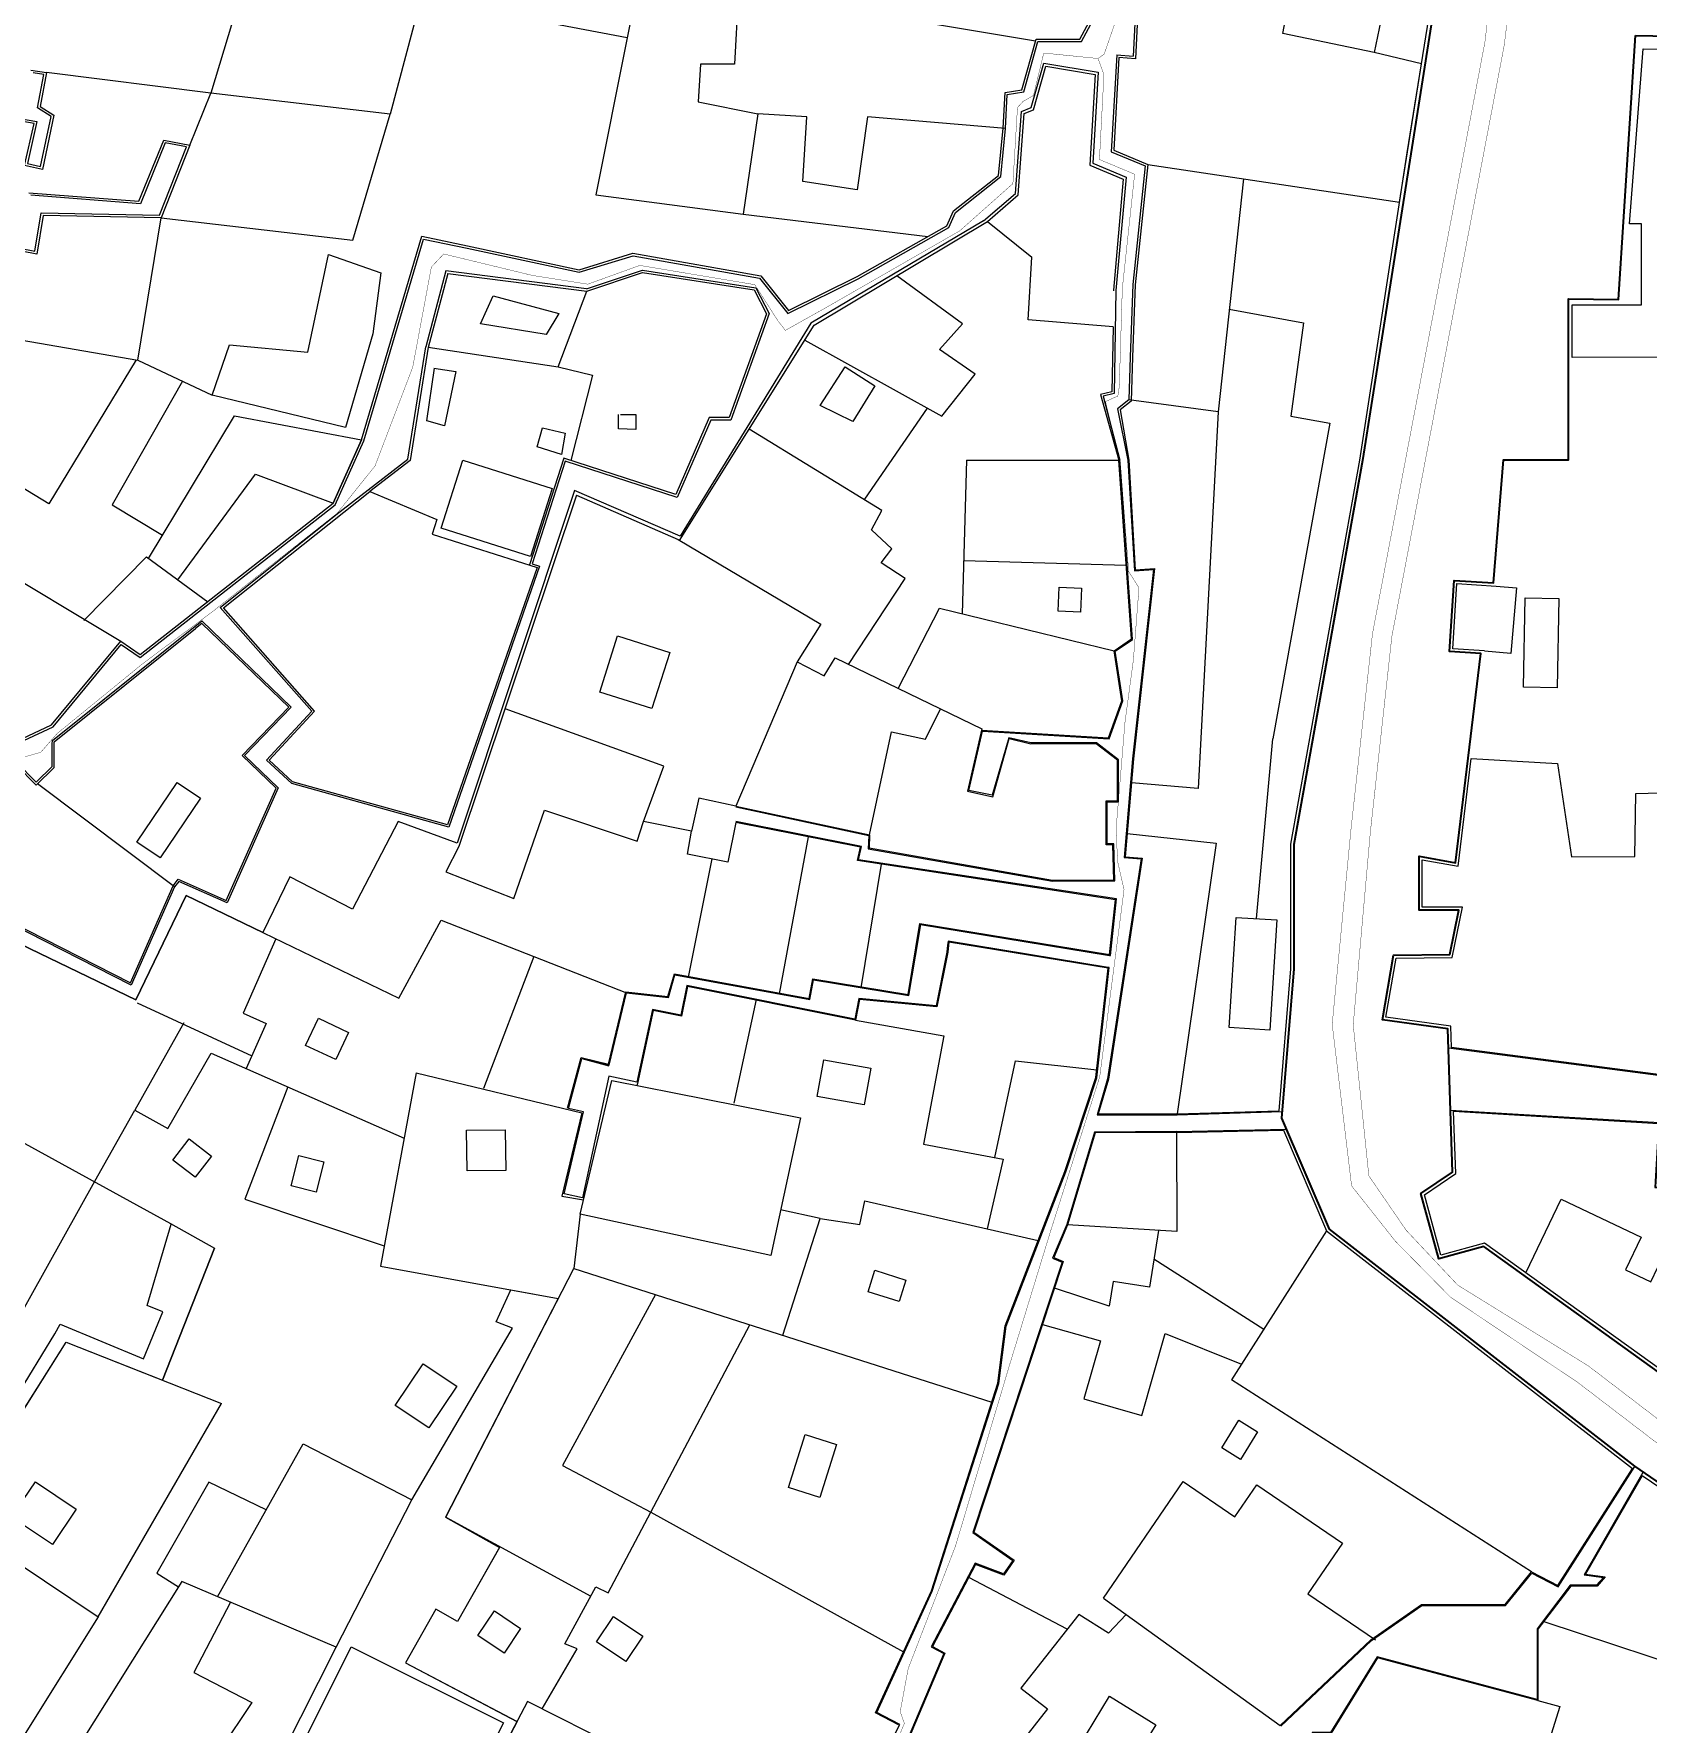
# Model space of a CAD drawing. Header units: millimetres. Extents: x 4203764 to 12476749, y 34048 to 3000914.
# Drawn here: x 11660126 to 11770686, y 1938705 to 2054506 of the extents above; entities that cross this region are included whole.
import ezdxf

# ---------------------------------------------------------------- set-up
doc = ezdxf.new("R2010")
doc.units = ezdxf.units.MM
doc.header["$MEASUREMENT"] = 0
for name, color, linetype, lineweight in [('2', 240, 'Continuous', 25), ('4', 1, 'Continuous', 35), ('building property', 253, 'Continuous', 15), ('open space', 94, 'Continuous', 5), ('road netwrk', 1, 'Continuous', 35), ('streets', 254, 'Continuous', 9)]:
    doc.layers.add(name, color=color, linetype=linetype, lineweight=lineweight)

msp = doc.modelspace()

# ---------------------------------------------------------------- linework, layer by layer
at = {"layer": '2', "const_width": 23.31871}
for points in [[(11776296.39196, 1954132.9894), (11765859.6226, 1962121.32004), (11757153.41896, 1967952.66304), (11753383.3958, 1971777.73236), (11750372.6383, 1975583.83648), (11749044.98362, 1986649.59253), (11750329.85768, 1999988.30061), (11751804.97823, 2013417.57453), (11759500.79602, 2053918.81314), (11763289.41772, 2084725.68496), (11763387.67984, 2098584.05342), (11763557.41308, 2113192.98719), (11764321.79848, 2123730.63717), (11766962.3465, 2136506.22183), (11758157.61859, 2156463.30853), (11747773.80855, 2174432.1927), (11737034.21337, 2185276.41126), (11723461.59172, 2192897.50628), (11706346.0997, 2201786.37653), (11679583.99395, 2209762.15085)], [(11732366.29965, 2109986.97039), (11731841.26284, 2101637.097), (11731188.12345, 2090740.71646), (11733293.55071, 2083785.00125), (11733659.80324, 2079753.06309), (11735453.03337, 2078171.53869), (11735838.79571, 2073908.76338), (11735840.53563, 2069505.82381), (11735729.58927, 2062376.34942), (11735415.30452, 2058847.75855), (11733432.28012, 2053119.46212)], [(11658838.83295, 2004782.56572), (11660603.40681, 2005286.85791), (11661739.20335, 2006584.54625), (11667589.52638, 2011360.76526), (11672324.96163, 2014890.33507), (11680898.91635, 2021661.97245), (11683494.28306, 2024901.56262), (11686077.13113, 2031671.97712), (11687350.86149, 2038524.29839), (11688196.67827, 2039424.70136), (11694252.29387, 2037958.25189), (11698066.5688, 2037355.33932), (11701626.24591, 2038640.52753), (11709501.32426, 2037321.38607), (11711084.55098, 2034848.18514), (11711590.91824, 2034188.87877), (11714285.0585, 2035694.92136), (11723539.33121, 2041009.03317), (11727179.09944, 2044243.77251), (11727491.77793, 2049455.32097), (11727867.64291, 2049867.27779), (11728589.03397, 2050284.15329), (11729291.07529, 2053188.3905), (11733011.68671, 2052814.70474), (11733412.55015, 2051708.3183), (11733106.46841, 2045895.46653), (11735514.5676, 2044886.85851), (11734671.22927, 2037052.90031), (11734463.94576, 2030334.69835), (11734366.12789, 2029693.14254), (11733520.63516, 2029315.59253), (11734539.3529, 2025182.82878), (11735106.04629, 2017670.81541), (11735813.79388, 2016556.59269), (11735427.3078, 2011587.89854), (11734853.40355, 2007330.43486), (11734242.74688, 1999999.49567), (11734351.13747, 1997800.62657), (11734791.59505, 1995880.57435), (11733125.29684, 1983055.58292), (11729754.38461, 1972467.51076), (11726923.18438, 1963228.18465), (11723248.56634, 1950910.35364), (11720005.36122, 1942504.75443), (11719460.5382, 1939563.73479), (11719745.2402, 1938758.98236), (11718505.77125, 1935766.37775)], [(11733432.28012, 2053119.46212), (11733011.68671, 2052814.70474)]]:
    msp.add_lwpolyline(points, dxfattribs=at)
at = {"layer": '4', "const_width": 23.31871}
msp.add_lwpolyline([(11680204.95777, 2212252.24302), (11707311.64806, 2204173.77392), (11724680.32313, 2195153.41395), (11738602.85631, 2187335.84186), (11749828.09481, 2176001.24892), (11760447.01576, 2157625.51209), (11768918.53114, 2138423.69589), (11765716.59504, 2123462.27666), (11764824.75949, 2113134.42634), (11764518.03988, 2098474.35799), (11764591.90501, 2084639.4723), (11760830.58146, 2053742.18512), (11753130.61904, 2013219.13437), (11751654.7804, 1999783.32302), (11750484.99324, 1986615.06742), (11751556.37818, 1976267.58291), (11754121.51929, 1972529.915), (11757640.53429, 1968786.49675), (11766595.92579, 1963244.43812), (11777063.57495, 1955232.47201)], dxfattribs=at)
at = {"layer": 'building property'}
for p, q in [((11688475.28442, 2038081.60423), (11687138.66158, 2033015.33832)), ((11696029.17111, 2031687.29358), (11697998.16632, 2036869.88061)), ((11687141.12822, 2033031.42409), (11685898.76698, 2025273.5786)), ((11687143.1957, 2033032.52421), (11696029.17111, 2031687.29358)), ((11685898.76698, 2025273.5786), (11683146.4103, 2023152.993)), ((11671633.49306, 2014117.62426), (11671189.43231, 2013761.35709)), ((11677581.07809, 2008370.7803), (11671633.49306, 2014117.62426)), ((11674394.17598, 2005072.55758), (11677581.07809, 2008370.7803)), ((11676718.06511, 2002827.10365), (11674394.17598, 2005072.55758)), ((11673298.67237, 1995127.31687), (11676718.06511, 2002827.10365)), ((11669671.77066, 1996132.35696), (11670011.66102, 1996587.04336)), ((11670011.66102, 1996587.04336), (11673298.67237, 1995127.31687)), ((11666741.23049, 1989489.42963), (11669671.77066, 1996132.35696)), ((11658514.08868, 1993686.72459), (11666741.23049, 1989489.42963)), ((11653273.24985, 1981898.35258), (11669484.6791, 1972997.51629)), ((11669484.6791, 1972997.51629), (11672489.13079, 1971313.66871))]:
    msp.add_line(p, q, dxfattribs=at)
for points in [[(11747487.69875, 2104309.70665), (11749066.9241, 2104602.40055), (11749344.87037, 2107970.9496), (11733422.43196, 2108800.42729), (11732333.21444, 2090839.61319), (11732473.47493, 2089311.09891), (11733506.43762, 2089332.93035), (11733404.13967, 2086723.28386), (11734241.64449, 2086630.67783), (11734295.1591, 2083549.0691), (11733790.72879, 2083548.86976), (11734091.5335, 2080215.98108), (11735412.53454, 2080216.5031), (11736360.98836, 2078018.57916), (11736252.47072, 2070525.32022), (11735766.67557, 2056549.42609), (11735578.12961, 2052799.10183), (11734443.52322, 2052882.31333), (11734080.56431, 2046530.13343), (11736415.41858, 2045555.05602), (11735546.54131, 2037307.7624)], [(11753868.29901, 2062566.74952), (11751916.57377, 2053233.87714), (11745664.31865, 2054523.10212), (11747433.49201, 2063794.62629)], [(11702216.57252, 2061527.98495), (11700766.15881, 2054230.09651), (11686620.42894, 2056920.17984), (11687678.58284, 2063256.17328)], [(11675145.89165, 2060050.00169), (11672243.20252, 2050451.44997), (11661001.98225, 2051857.47667)], [(11686620.42894, 2056920.17984), (11684538.16762, 2048990.07154), (11672243.20252, 2050451.44997)], [(11708366.84786, 2057068.00431), (11708122.64785, 2052422.11788), (11705784.84981, 2052421.19405), (11705624.63908, 2049845.01791), (11709704.00651, 2049023.51243)], [(11659358.46368, 2006231.34077), (11661345.58451, 2007159.85097), (11666079.52544, 2012894.478), (11667409.02398, 2011975.04587), (11680633.53122, 2022353.29829), (11682573.72768, 2026689.03597), (11686699.94108, 2040633.40966), (11689833.82025, 2039982.26778), (11697474.56619, 2038339.67585), (11701161.12682, 2039468.26587), (11709917.42875, 2037917.28627), (11711809.29922, 2035548.06523), (11716514.15292, 2037873.11743), (11722654.10538, 2041357.42765), (11723118.85974, 2042370.31425), (11726193.16576, 2044809.922), (11726501.58835, 2048042.12937), (11726637.74493, 2050481.83027), (11727788.66672, 2050673.90067), (11728767.16966, 2054138.23173), (11731768.60736, 2054139.41782), (11732868.64506, 2056165.01291)], [(11715269.63179, 2056253.74737), (11728735.12847, 2054024.79183)], [(11700766.15881, 2054230.09651), (11698609.13069, 2043471.44484), (11708704.60885, 2042160.91186)], [(11736414.61976, 2045547.47363), (11753653.68889, 2042982.16657), (11755150.73135, 2052445.88822), (11751916.57377, 2053233.87714)], [(11770345.29314, 2053478.83568), (11781954.17333, 2053451.48182), (11781094.48164, 2032344.71152), (11765484.77852, 2032338.54298), (11765483.35926, 2035930.01454), (11770223.47357, 2035931.8877), (11770221.28018, 2041482.34127), (11769417.78053, 2041482.02375), (11770345.29314, 2053478.83568), (11770345.29314, 2053478.83568)], [(11659930.03757, 2052021.72962), (11661001.98225, 2051857.47667), (11660555.71613, 2049522.33654), (11661501.63268, 2048928.48336), (11660711.70654, 2045219.79231), (11659497.4314, 2045491.82648), (11660140.55207, 2048362.51526), (11657113.01426, 2048878.11837)], [(11725428.03825, 2041642.66392), (11727536.69293, 2043469.10438), (11727947.56811, 2049050.09495), (11728584.3776, 2049303.50057), (11729436.7337, 2052279.69231), (11732802.72363, 2051708.16516), (11732448.51114, 2045509.05707), (11734732.3934, 2044555.2665), (11734074.96722, 2036946.0711)], [(11670810.15394, 2046879.53283), (11672243.20252, 2050451.44997)], [(11668843.18577, 2041907.50306), (11681972.31588, 2040359.48351), (11684538.16762, 2048990.07154)], [(11726665.54113, 2048029.73688), (11717219.90249, 2048812.03993), (11716506.08899, 2043808.06395), (11712783.74392, 2044378.4436), (11713068.31116, 2048810.39933), (11709704.00651, 2049023.51243), (11708704.60885, 2042160.91186), (11721342.8996, 2040613.34246)], [(11659795.31437, 2043615.07855), (11667326.13291, 2043033.9535), (11669027.17168, 2047226.22466), (11670810.15394, 2046879.53283), (11668843.18577, 2041907.50306), (11660764.84558, 2042067.2858), (11660335.02794, 2039413.73929), (11653432.88483, 2040761.0263)], [(11742964.18084, 2044572.8482), (11741237.18662, 2028601.79631), (11735114.22127, 2029424.97494)], [(11653100.07244, 2034596.62485), (11667242.99731, 2032156.54356), (11668843.18577, 2041907.50306)], [(11704356.52399, 2019795.51542), (11713566.98168, 2034548.13971), (11725428.03825, 2041642.66392), (11728481.6961, 2039203.15761)], [(11680307.83315, 2039379.73983), (11683898.30517, 2038140.17148), (11683347.65345, 2033957.36962), (11683347.65345, 2033957.36962), (11681475.78412, 2027539.62746), (11672349.38784, 2029747.27406), (11673526.05114, 2033203.4729), (11678901.02107, 2032690.91354), (11680307.83315, 2039379.73983)], [(11688475.28442, 2038081.60423), (11697998.16632, 2036869.88061), (11701819.49612, 2038149.36782), (11709457.01361, 2036960.72793), (11710311.37366, 2035329.21145), (11707754.15351, 2028213.14587), (11706373.53561, 2028212.60028), (11704094.36526, 2022940.7788), (11696420.8493, 2025426.15676), (11694062.65312, 2018119.60643)], [(11734034.36187, 2034441.5653), (11728219.83388, 2034911.33242), (11728481.6961, 2039203.15761)], [(11722301.13592, 2028302.57439), (11724591.14763, 2031188.37396), (11722149.90645, 2032878.55596), (11723736.79628, 2034627.31781), (11719224.57206, 2037932.14784)], [(11735547.35098, 2037319.39503), (11735378.61686, 2032360.98054), (11735275.88471, 2029342.09756), (11734517.77275, 2028756.90612), (11735115.11133, 2025294.03374)], [(11691585.68249, 2036561.22114), (11696071.06059, 2035341.51271), (11695205.2246, 2033916.11008), (11690720.04763, 2034626.86696), (11691585.68249, 2036561.22114)], [(11741998.15496, 2035639.14752), (11747076.78314, 2034700.89844), (11746210.95139, 2028315.03475), (11748895.14852, 2027843.0925), (11744987.75911, 2006208.83528)], [(11712918.5899, 2033509.59411), (11722301.13592, 2028302.57439)], [(11734034.36187, 2034441.5653), (11733962.09823, 2029984.4007), (11733169.16909, 2029791.92102), (11734431.97455, 2025301.28655)], [(11667137.21716, 2032174.79383), (11661156.59009, 2022311.85244), (11658235.67476, 2024083.01832), (11655240.86193, 2019413.83253), (11656633.26935, 2018560.09233)], [(11667242.99731, 2032156.54356), (11672349.38784, 2029747.27406)], [(11687523.55066, 2031600.9043), (11689033.58988, 2031375.31786), (11688242.34158, 2027642.98946), (11687034.24688, 2027981.78587), (11687573.78979, 2031593.39902)], [(11696029.17111, 2031687.29358), (11698386.00235, 2031113.92209), (11696901.87543, 2025270.35702)], [(11715698.85079, 2031696.62459), (11717718.00311, 2030389.82532), (11716224.73979, 2027951.99584), (11713982.96015, 2029045.37993), (11715698.85079, 2031696.62459)], [(11670319.5044, 2030705.00266), (11665499.22528, 2022244.73526), (11668945.85748, 2020168.93912)], [(11721297.05777, 2028859.86384), (11717020.27791, 2022621.76911)], [(11667982.59276, 2018569.54352), (11673868.25192, 2028342.0361), (11682573.72768, 2026689.03597)], [(11700312.14357, 2028424.32709), (11701359.69704, 2028424.74105), (11701360.09863, 2027408.51119), (11700162.88231, 2027437.92775), (11700162.49254, 2028424.26795)], [(11741237.18662, 2028601.79631), (11739869.72438, 2002807.29314), (11735300.43516, 2003189.98423)], [(11682573.72768, 2026689.03597), (11680633.53122, 2022353.29829)], [(11715915.57442, 2011306.61966), (11719789.85966, 2017193.52879), (11718149.6176, 2018273.00284), (11718892.81253, 2019214.40575), (11717483.99897, 2020521.93396), (11718199.65318, 2021852.76077), (11709116.13216, 2027419.10084)], [(11669978.2161, 2017108.75412), (11675296.75351, 2024334.44839), (11680633.53122, 2022353.29829)], [(11723998.28541, 2025289.64066), (11723696.19226, 2014781.35116)], [(11723998.28541, 2025289.64066), (11734432.50518, 2025293.76399)], [(11725037.47422, 2006794.23803), (11733726.22642, 2006283.52345), (11734635.3072, 2008820.94172), (11734115.6135, 2012245.62068), (11735296.14851, 2013050.07607), (11734432.50518, 2025293.76399)], [(11735115.11133, 2025294.03374), (11735560.38867, 2017787.48699), (11736876.09403, 2017865.5327), (11735438.26131, 2004835.61317), (11734876.74078, 1998131.1202), (11736032.87217, 1998034.29088), (11733716.73932, 1982898.20648), (11733029.29985, 1980519.72893), (11738428.88916, 1980521.86271)], [(11738428.88916, 1980521.86271), (11745417.06112, 1980733.79981), (11746223.31777, 1990454.361), (11746219.94438, 1998990.84427), (11750928.19608, 2025300.28265)], [(11697290.18447, 2022905.62232), (11689229.43558, 1998843.22832), (11689229.43558, 1998843.22832), (11688352.27848, 1997102.3997), (11692994.84791, 1995259.29893), (11695091.62068, 2001320.11087), (11701435.34292, 1999195.69427), (11701890.50357, 2000542.88392)], [(11697290.18447, 2022905.62232), (11704248.58334, 2019859.41684), (11714024.79162, 2014071.85059), (11712398.216, 2011471.61437), (11714247.25702, 2010517.04677), (11714997.74094, 2011749.33434), (11725061.05162, 2006895.32173), (11724065.91887, 2002628.87549), (11725804.96499, 2002223.24944), (11726912.54837, 2006232.44527), (11728417.58811, 2005864.89249)], [(11651995.25174, 2011732.5045), (11656633.26935, 2018560.09233), (11666079.52544, 2012894.478)], [(11663548.26407, 2014320.23483), (11667836.88464, 2018676.20136), (11672033.55138, 2015604.25578)], [(11734940.58578, 2018090.81324), (11723800.53966, 2018411.06818)], [(11759465.35465, 2012237.47598), (11757301.14741, 2012376.04636), (11757587.13174, 2016842.58086), (11760283.10472, 2016669.96247)], [(11760283.10472, 2016669.96247), (11761669.2861, 2016558.81717), (11761273.6856, 2012046.93796)], [(11719329.54381, 2009659.90011), (11722160.1488, 2015155.17156), (11734115.6135, 2012245.62068)], [(11658936.50442, 2004409.51248), (11660294.74284, 2003043.00123), (11661513.95102, 2004254.82834), (11661513.31358, 2005867.88702), (11661529.56555, 2006011.30613), (11671189.43231, 2013761.35709)], [(11759465.35465, 2012237.47598), (11761276.46856, 2012078.67794)], [(11712398.216, 2011471.61437), (11708209.74691, 2001602.30594)], [(11708209.72012, 2000486.87369), (11707663.29729, 1997760.73513), (11704890.4724, 1998316.51569), (11705173.99716, 1999884.74575), (11701890.50357, 2000542.88392), (11703265.28046, 2004346.7721), (11692398.9776, 2008274.00166)], [(11717365.20965, 1999642.59172), (11718873.39455, 2006688.58371), (11721201.11775, 2006190.33776), (11722222.29659, 2008264.58808)], [(11810773.14376, 2007778.92022), (11811846.37191, 2007121.9716), (11806941.21484, 1999108.63154), (11805164.79076, 2000196.0232), (11802320.08161, 1995548.74658), (11800526.60909, 1989554.37929), (11799203.34192, 1989731.9349), (11793766.79797, 1978303.92479), (11787515.77495, 1979512.34133), (11787647.87873, 1980696.6139), (11778193.15957, 1982330.86225), (11757214.78527, 1985066.04942), (11757166.58568, 1986519.17563), (11752728.19662, 1987131.55324), (11753428.84884, 1991177.56064), (11757264.19392, 1991233.01786), (11757965.08062, 1994685.64933), (11755210.09842, 1994684.56064), (11755208.81941, 1997921.14516), (11757673.47055, 1997475.07963), (11758569.4126, 2004856.27781)], [(11708209.74691, 2001602.30594), (11717365.20965, 1999642.59172), (11717327.66356, 1998732.84367), (11729897.15804, 1996529.06014), (11734095.29593, 1996530.71913), (11734022.69475, 1998946.38471), (11733571.50598, 1998946.20641), (11733570.31901, 2001949.88607), (11734352.37747, 2001950.19512), (11734351.27358, 2004743.61843), (11732892.15003, 2005866.66072), (11728417.58811, 2005864.89249)], [(11743854.76273, 1993888.91078), (11744987.75911, 2006208.83528)], [(11758569.4126, 2004856.27781), (11764486.06168, 2004518.41647), (11765426.13206, 1998135.44924), (11769772.93406, 1998137.16698), (11769848.59474, 2002452.13208), (11771539.20065, 2002498.13978)], [(11669771.21488, 1996074.26522), (11660377.37081, 2003125.12897)], [(11708209.74691, 2001602.30594), (11705658.52731, 2002148.39099), (11705173.99716, 1999884.74575)], [(11696678.34725, 1980905.24362), (11697603.8701, 1984380.93421), (11699482.42206, 1983927.14738), (11700680.03027, 1988884.91402), (11703543.7566, 1988564.8732), (11703993.57787, 1990117.6967), (11713229.7098, 1988418.12449), (11713476.66322, 1989760.16473), (11720011.10972, 1988687.39086), (11720809.69965, 1993557.99055), (11733797.76713, 1991428.44993), (11734214.02717, 1995184.82284), (11724158.37619, 1996715.70624), (11716532.98783, 1997876.60377), (11716741.98604, 1998776.68005), (11708209.72012, 2000486.87369)], [(11713159.04235, 1999494.83951), (11711178.66961, 1988732.72906)], [(11735009.5062, 1999716.3247), (11741100.35175, 1999063.08969), (11738428.88916, 1980521.86271)], [(11704957.32178, 1989877.54054), (11706580.90242, 1997977.68862)], [(11716794.2643, 1989152.90304), (11718185.15872, 1997625.07545)], [(11653213.53496, 1982116.69325), (11659221.5591, 1992139.83525), (11667116.90357, 1988334.52365), (11670561.37329, 1995481.18541)], [(11670561.37329, 1995481.18541), (11685114.62748, 1988439.04941), (11688020.95521, 1993781.9325)], [(11688020.95521, 1993781.9325), (11700727.29246, 1988817.47043)], [(11696737.24935, 1980886.3625), (11697648.03559, 1984306.71151), (11699517.41774, 1983808.92385), (11700727.29246, 1988817.47043), (11703588.61433, 1988497.69832), (11704037.3647, 1990046.82499), (11713279.28674, 1988346.18732), (11713526.45341, 1989689.38645), (11720062.07519, 1988616.41963), (11720504.49176, 1991311.25349), (11720877.25756, 1993484.31165), (11733790.95372, 1991366.96505)], [(11676710.63837, 1992505.63366), (11674468.80233, 1987407.36578), (11676039.64537, 1986716.62676), (11674676.64117, 1983616.95291)], [(11719349.04324, 1938668.24198), (11717779.39354, 1939482.63978), (11721595.27228, 1947839.10612), (11726147.82992, 1962065.12001), (11726659.69968, 1965991.49195), (11730736.59111, 1976559.42108), (11732863.76705, 1982999.93835), (11733693.63878, 1990488.78511), (11722791.64001, 1992274.58026), (11722767.99149, 1992061.17363), (11722715.49236, 1991587.41617), (11721972.98437, 1987840.13063), (11716676.22766, 1988361.56309), (11716406.56614, 1986941.81136), (11704891.9346, 1989236.63746), (11704486.09714, 1987200.39377), (11702545.62509, 1987587.14327), (11701463.7542, 1982606.77752), (11701426.75851, 1982457.0501)], [(11694374.12384, 1991299.70146), (11690931.02665, 1982250.14354)], [(11709605.91914, 1988360.09927), (11708058.67499, 1981237.39926)], [(11667193.18957, 1988116.28669), (11675060.32419, 1984489.50506)], [(11670390.01112, 1986750.17353), (11667043.07887, 1980778.31694)], [(11716406.56614, 1986941.81136), (11722457.8461, 1985855.90867), (11721051.30102, 1978450.53305), (11726511.76604, 1977413.3959), (11725415.70479, 1972630.56734)], [(11664308.26183, 1975898.64388), (11667043.07887, 1980778.31694), (11669315.50538, 1979504.73352), (11672261.02828, 1984679.15838)], [(11672261.02828, 1984679.15838), (11685494.98303, 1978859.85713)], [(11725943.6198, 1977521.30714), (11727345.88039, 1984155.10445), (11732923.28648, 1983537.04779)], [(11686322.27689, 1983332.65894), (11683872.10195, 1970085.6768), (11696041.83593, 1967869.01644)], [(11686322.27689, 1983332.65894), (11697661.26277, 1980582.95107), (11696287.99829, 1974885.45724), (11697779.90579, 1974618.07994)], [(11677518.37047, 1982367.37338), (11674568.38916, 1974675.55867), (11684130.49537, 1971482.69253)], [(11774949.16017, 1960531.83756), (11759472.62063, 1971649.95329), (11756482.42724, 1970836.77376), (11755356.99685, 1974975.16434), (11757501.45116, 1976423.61522), (11757359.89015, 1980691.41171), (11771390.78675, 1979861.95966), (11771130.61319, 1975460.89948), (11772286.33162, 1975392.5779), (11773826.90846, 1981123.33147), (11777882.45003, 1980033.09554), (11776748.5608, 1975815.16916), (11778657.94415, 1975301.87684), (11779324.78051, 1977782.42485), (11782229.15761, 1976637.81734), (11782918.64529, 1978387.35351), (11788450.20223, 1976207.38121), (11787853.729, 1974693.86396)], [(11738392.90892, 1979246.7211), (11732810.91958, 1979208.08092), (11730925.29924, 1972923.01201), (11729972.82168, 1970666.0557), (11730622.15727, 1970392.024), (11724502.67225, 1951854.11168), (11727262.94637, 1949933.39051), (11726558.55766, 1948921.1114), (11724620.02833, 1949649.56527), (11721664.57351, 1944024.16903), (11722523.16672, 1943573.08375), (11720013.17642, 1937643.60484)], [(11738392.90892, 1979246.7211), (11738395.59598, 1972447.01888), (11730925.29924, 1972923.01201)], [(11738392.90892, 1979246.7211), (11745701.26234, 1979410.41709), (11748663.56706, 1972496.67274), (11769612.72282, 1956222.56929)], [(11657675.91476, 1964064.69489), (11664308.26183, 1975898.64388)], [(11711414.98814, 1965345.6328), (11713976.35559, 1973349.49609), (11716698.50969, 1972944.07653), (11717030.46118, 1974552.17929), (11728911.83524, 1971829.37343)], [(11762303.27451, 1969616.45366), (11764720.20635, 1974678.58932), (11770200.61371, 1972061.9524), (11769137.81554, 1969835.97795), (11770863.41512, 1969012.08526), (11771820.7045, 1971017.07712), (11779231.78642, 1966493.30046), (11774949.16017, 1960531.83756)], [(11697550.58217, 1973645.1748), (11697098.48827, 1969927.14743)], [(11713976.35559, 1973349.49609), (11711270.26656, 1973937.33222)], [(11737140.16963, 1972527.01226), (11736522.91232, 1968636.26532), (11734036.45514, 1969030.73556), (11733766.97412, 1967332.12067), (11730020.33563, 1968568.91032)], [(11748663.56706, 1972496.67274), (11742138.04185, 1962297.83944)], [(11672489.13079, 1971313.66871), (11668927.79344, 1962276.24487)], [(11688345.34985, 1952877.92058), (11697098.48827, 1969927.14743), (11725731.488, 1960764.11816)], [(11736831.54098, 1970581.63879), (11744357.33614, 1965766.40507)], [(11702693.80797, 1968136.55341), (11696336.62049, 1956429.68627), (11702377.48614, 1953239.15694)], [(11702377.48614, 1953239.15694), (11709153.79813, 1966069.25066)], [(11729203.9883, 1966095.92852), (11733178.76099, 1964966.56362), (11732047.00845, 1960983.38767), (11736012.79859, 1959856.57501), (11737608.07477, 1965471.11128), (11742827.20559, 1963374.94295)], [(11654715.11149, 1952762.11597), (11662344.67632, 1964870.42451), (11672983.73768, 1960677.93699)], [(11660886.80613, 1962563.72552), (11660890.20218, 1962562.13799)], [(11762705.46895, 1949138.17107), (11742138.04185, 1962297.83944)], [(11655282.90656, 1952239.14583), (11664535.35367, 1946051.81415), (11672983.73768, 1960677.93699)], [(11672716.9345, 1947437.02389), (11678569.06256, 1957909.32156), (11686019.14738, 1954075.10895)], [(11745483.72747, 1938615.03399), (11751701.64838, 1944483.87431), (11755159.54739, 1946902.2534), (11760889.53256, 1946904.51774), (11762705.46895, 1949138.17107), (11764498.61997, 1948196.62723), (11769612.72282, 1956222.56929)], [(11676042.77361, 1953388.56438), (11672102.60224, 1955294.83264), (11668558.53926, 1949047.02941), (11670042.83489, 1948115.40107)], [(11733387.02042, 1947333.13284), (11738832.43905, 1955331.74405), (11742385.85886, 1952912.59178), (11743880.58158, 1955108.14491), (11749750.81375, 1951111.71718), (11747385.05998, 1947636.7328), (11752016.01626, 1944483.99854)], [(11777032.87969, 1946635.76939), (11772049.10623, 1948282.77393), (11774943.53759, 1952553.98284), (11770270.11558, 1955720.9783), (11766400.50569, 1948992.40353), (11767750.05591, 1948790.60898), (11767184.0983, 1948171.13406), (11765377.6412, 1948170.42019), (11763133.42097, 1945212.20125), (11763135.35191, 1940325.88236), (11752151.62773, 1943253.33368), (11748964.71942, 1938082.06417), (11747730.96719, 1938081.57662), (11746464.27095, 1932309.5555), (11747842.84417, 1930652.45556), (11746235.74311, 1922772.90218), (11744625.5285, 1922772.26586), (11745643.41985, 1927596.49689), (11742637.11529, 1929042.45751), (11741503.35834, 1926685.25729), (11737613.44949, 1908830.53623), (11746756.41039, 1907579.88307), (11750243.40517, 1918719.33674)], [(11688330.5383, 1952885.54339), (11688345.34985, 1952877.92058)], [(11688345.34985, 1952877.92058), (11698264.27148, 1947476.47475)], [(11694938.29306, 1939759.18755), (11697329.73016, 1943875.22775), (11696490.81262, 1944219.79126), (11698610.90711, 1948113.01758), (11699457.75084, 1947711.00569), (11702377.48614, 1953239.15694), (11719687.33291, 1943660.87295)], [(11692039.89678, 1950866.0189), (11689151.53451, 1945732.73973), (11687653.93689, 1946575.39884), (11685587.99642, 1942903.75096), (11693216.28244, 1938889.41011)], [(11674751.61593, 1931945.27414), (11680822.54896, 1943977.83401), (11670271.96158, 1948480.45196), (11662551.68673, 1936180.29999)], [(11730892.93813, 1945213.59447), (11724150.52057, 1948755.90681)], [(11673585.36606, 1947066.40798), (11671084.66164, 1942245.68151), (11675066.0626, 1940180.36893), (11670710.21784, 1933713.91602)], [(11733387.02042, 1947333.13284), (11745483.72747, 1938615.03399)], [(11664535.35367, 1946051.81415), (11659529.88019, 1938076.95761)], [(11734939.78447, 1946214.05552), (11733734.92293, 1944939.10308), (11731686.08844, 1946224.42905), (11727726.00967, 1941177.48581), (11729547.63273, 1939748.15117), (11726566.31002, 1935948.58874), (11733290.35475, 1931284.17938)], [(11763532.03789, 1945737.63815), (11775562.38712, 1941761.92777)], [(11714720.66847, 1929747.62962), (11693939.89517, 1940264.46147), (11686789.61099, 1926677.07196)], [(11763135.35191, 1940325.88236), (11764645.16169, 1939923.47835), (11760971.06934, 1928166.87235), (11747842.84417, 1930652.45556)]]:
    msp.add_lwpolyline(points, dxfattribs=at)
for points in [[(11694963.81859, 2027512.28107), (11696511.90362, 2027157.98142), (11696261.88203, 2025689.68413), (11694607.69227, 2026206.23673), (11694963.81859, 2027512.28107)], [(11689498.74417, 2025295.68359), (11695621.07047, 2023357.49456), (11694148.63925, 2018706.39798), (11688026.31295, 2020644.58701)], [(11730354.69283, 2016587.00411), (11731885.44579, 2016525.21841), (11731819.13142, 2014882.2669), (11730288.37847, 2014944.0526)], [(11762260.81625, 2015868.13034), (11764559.01767, 2015824.03894), (11764441.74636, 2009711.43886), (11762143.54493, 2009755.53026)], [(11700108.64489, 2013260.97973), (11703677.24509, 2012131.24221), (11702459.84059, 2008285.72071), (11698891.24039, 2009415.45823)], [(11669942.4571, 2003222.06131), (11671535.63362, 2002153.21421), (11668785.49465, 1998053.97792), (11667192.31813, 1999122.82502)], [(11742459.50015, 1993975.43912), (11745250.02531, 1993802.38244), (11744782.01312, 1986255.72326), (11741991.48796, 1986428.77995)], [(11679614.08166, 1987067.71967), (11681681.06318, 1986097.39199), (11680806.47913, 1984234.3625), (11678739.49761, 1985204.69017)], [(11714221.47238, 1984226.30754), (11717444.42241, 1983647.25606), (11716992.15615, 1981129.98149), (11713769.20612, 1981709.03297)], [(11699707.66705, 1982796.6046), (11712639.86409, 1980242.24039), (11710591.43477, 1970812.34695), (11697550.58217, 1973645.1748)], [(11689751.72913, 1979388.3268), (11692415.11533, 1979429.07643), (11692457.73795, 1976643.27211), (11689794.35175, 1976602.52248)], [(11670772.39788, 1978800.89289), (11672294.64428, 1977627.22975), (11671173.83801, 1976173.53895), (11669651.59161, 1977347.2021)], [(11678266.12547, 1977661.45801), (11679987.65771, 1977232.40352), (11679468.32946, 1975148.65808), (11677746.79722, 1975577.71256)], [(11717726.57082, 1969797.05688), (11719851.3024, 1969124.41527), (11719384.75467, 1967650.69037), (11717260.02309, 1968323.33198)], [(11686787.53737, 1963402.14991), (11689093.78328, 1961854.91128), (11687176.27437, 1958996.75675), (11684870.02846, 1960543.99538)], [(11742654.35082, 1959523.91977), (11743928.16093, 1958738.95827), (11742760.63695, 1956844.33814), (11741486.82684, 1957629.29964)], [(11712956.08655, 1958543.58091), (11715102.01142, 1957864.22998), (11713955.13835, 1954241.50225), (11711809.21348, 1954920.85317)], [(11660237.20438, 1955316.10075), (11663034.66974, 1953439.30762), (11661403.28171, 1951007.6323), (11658605.81634, 1952884.42543)], [(11691671.04502, 1946466.73442), (11693467.5442, 1945261.48006), (11692336.66685, 1943575.84397), (11690540.16766, 1944781.09833)], [(11699826.79138, 1946077.23409), (11701840.74087, 1944726.09437), (11700676.55334, 1942990.8076), (11698662.60385, 1944341.94732)], [(11733804.8971, 1940619.41084), (11736965.67082, 1938671.64356), (11735370.69634, 1936083.3706), (11732209.92263, 1938031.13788)]]:
    msp.add_lwpolyline(points, close=True, dxfattribs=at)
at = {"layer": 'open space'}
for points in [[(11673111.57316, 2015173.09847), (11683146.4103, 2023152.993), (11687734.0634, 2021222.29562), (11687417.77947, 2020223.22205), (11694593.61442, 2017951.51618), (11688456.43288, 2000305.71395), (11677852.63433, 2003268.79496), (11676248.78552, 2004757.16861), (11679346.1445, 2008094.83555)], [(11686789.16617, 1927802.68996), (11676369.95922, 1933014.47102), (11681866.84259, 1944003.64433), (11692286.04954, 1938791.86327)]]:
    msp.add_lwpolyline(points, close=True, dxfattribs=at)
at = {"layer": 'road netwrk'}
for points in [[(11761015.88364, 2117597.04178), (11760371.10611, 2107243.38398), (11760464.43038, 2084547.77219), (11751130.8996, 2025264.00749)], [(11776607.54688, 1959086.92514), (11759432.07932, 1971425.52549), (11756337.75835, 1970584.02859), (11755119.61877, 1975063.32593), (11757291.86714, 1976530.55004), (11756966.5282, 1986338.90357), (11752488.92695, 1986956.6914), (11753255.08893, 1991380.99346), (11757095.38152, 1991436.52223), (11757713.13379, 1994479.62597), (11755004.25602, 1994478.55549), (11755002.79817, 1998167.70117), (11757495.34978, 1997716.58606), (11759234.66574, 2012045.90113), (11757082.48645, 2012183.70137), (11757394.78676, 2017061.24183), (11760094.03567, 2016888.41368), (11760770.14501, 2025320.71138), (11765228.48458, 2025322.4732), (11765218.76241, 2036346.87762), (11768649.43578, 2036311.11341), (11769810.02564, 2054380.55668)], [(11769810.02564, 2054380.55668), (11788704.89083, 2054022.81861)], [(11751130.8996, 2025264.00749), (11746425.87539, 1998972.60412), (11746429.24493, 1990445.87624), (11745580.64393, 1980214.79416), (11748831.90045, 1972626.66312), (11769739.05257, 1956385.18971)], [(11769739.05257, 1956385.18971), (11775229.52681, 1952608.93167), (11772372.42182, 1948392.80395), (11777092.38122, 1946832.98293)]]:
    msp.add_lwpolyline(points, dxfattribs=at)
at = {"layer": 'streets'}
for p, q in [((11754172.97694, 2046351.09535), (11757517.30233, 2067197.81355)), ((11750928.19608, 2025300.28265), (11754172.97694, 2046351.09535)), ((11688353.09293, 2038262.86633), (11686979.71181, 2033057.27372)), ((11697981.62214, 2037037.69979), (11688353.09293, 2038262.86633)), ((11685747.60836, 2025363.48238), (11686979.71181, 2033057.27372)), ((11680815.13075, 2021563.19695), (11685747.60836, 2025363.48238)), ((11673111.96323, 2015172.65563), (11683146.4103, 2023152.993)), ((11683146.4103, 2023152.993), (11687734.0634, 2021222.29562)), ((11672895.72702, 2015209.50864), (11680815.13075, 2021563.19695)), ((11687734.0634, 2021222.29562), (11687417.77947, 2020223.22205)), ((11694761.32096, 2018035.59954), (11688539.58687, 2000146.68934)), ((11694259.7629, 2018195.11736), (11694761.32096, 2018035.59954)), ((11679169.79339, 2008097.05952), (11672895.72702, 2015209.50864)), ((11676063.96562, 2004750.26674), (11679169.79339, 2008097.05952)), ((11677786.90997, 2003151.37229), (11676063.96562, 2004750.26674)), ((11688539.58687, 2000146.68934), (11677786.90997, 2003151.37229))]:
    msp.add_line(p, q, dxfattribs=at)
for points in [[(11732168.3692, 2090837.06313), (11732339.63783, 2088970.63202), (11733334.59489, 2089063.86758), (11733233.66928, 2086576.74292), (11734079.79247, 2086483.18392), (11734127.89213, 2083713.39159), (11733610.84181, 2083713.18727), (11733941.31874, 2080051.53312), (11735304.44926, 2080052.07179), (11736196.10732, 2077985.76495), (11736088.12349, 2070529.36616), (11735602.43042, 2056556.40889), (11735422.39438, 2052975.35347)], [(11659448.18215, 2006091.81375), (11661448.75928, 2007026.6116), (11666110.19052, 2012673.40145), (11667415.18514, 2011770.91532), (11680766.98429, 2022249.06315), (11682728.25191, 2026631.88834), (11686814.64129, 2040441.67836), (11689799.82375, 2039821.43194), (11697481.81021, 2038169.97422), (11701171.4149, 2039299.49613), (11709827.67695, 2037766.23632), (11711763.4467, 2035342.03948), (11716591.19781, 2037727.82532), (11722781.38786, 2041240.64445), (11723251.86344, 2042265.99988), (11726350.16412, 2044724.64853), (11726665.54113, 2048029.73688), (11726794.54853, 2050341.33628), (11727918.53453, 2050528.91153), (11728891.57196, 2053973.89229), (11731866.41954, 2053975.06787), (11733017.80074, 2056095.2062)], [(11725173.95639, 2041696.84502), (11727347.03648, 2043564.75967), (11727760.94561, 2049186.9609), (11728422.32032, 2049450.14177), (11729296.48451, 2052502.48131), (11733008.58342, 2051872.1867), (11732652.28342, 2045636.54499), (11734940.72947, 2044680.8485), (11734239.09892, 2036928.89466)], [(11734288.93259, 2053058.48102), (11733909.80312, 2046423.29854), (11736239.10896, 2045450.53826), (11735383.0575, 2037324.98591)], [(11734288.93259, 2053058.48102), (11735422.39438, 2052975.35347)], [(11656988.66484, 2049066.05111), (11660338.8095, 2048495.50662), (11659693.78095, 2045616.30164), (11660585.53266, 2045416.52243), (11661316.91489, 2048850.35069), (11660373.16117, 2049442.84603), (11660808.50161, 2051720.81627), (11660075.71429, 2051833.1005)], [(11653303.75804, 2040953.72275), (11660199.89924, 2039607.6073), (11660625.39383, 2042234.46478), (11668732.31428, 2042074.11674), (11670584.4776, 2046755.94703), (11669128.62215, 2047039.03071), (11667433.28352, 2042860.8078), (11659914.02927, 2043441.04047)], [(11725173.95639, 2041696.84502), (11713335.16326, 2034687.49752), (11704393.85249, 2020096.47662), (11697149.97471, 2023228.22747), (11689127.55684, 1999055.24118), (11685076.99074, 2000554.2999), (11681953.02895, 1994533.239), (11677663.76089, 1996758.67897), (11675815.38649, 1992938.83474), (11670557.43125, 1995473.00639), (11667116.90357, 1988334.52365), (11659221.5591, 1992139.83525), (11655105.3879, 1985272.85744), (11653213.53496, 1982116.69325), (11651758.3436, 1982905.77437), (11649586.32736, 1978900.23018), (11647403.29803, 1974874.37613), (11644301.20492, 1970316.86213)], [(11697981.62214, 2037037.69979), (11701805.24192, 2038317.95375), (11709564.19252, 2037110.41501), (11710490.4836, 2035341.53644), (11707869.7763, 2028048.80296), (11706481.57761, 2028048.25438), (11704185.93207, 2022738.32503), (11696526.74755, 2025219.06116), (11694259.54739, 2018194.44963)], [(11735383.0575, 2037324.98591), (11735214.32337, 2032366.57143), (11735114.22127, 2029424.97494), (11734336.31709, 2028824.50575), (11735053.4426, 2025290.37564)], [(11734239.09892, 2036928.89466), (11734124.40457, 2029854.6372), (11733369.83839, 2029671.46993), (11734494.43409, 2025293.78846)], [(11734074.73194, 2036931.55953), (11734074.12569, 2036894.16655)], [(11708209.7454, 2001539.12976), (11717301.33682, 1999593.08711), (11717263.70812, 1998681.33738), (11729891.79552, 1996467.28088), (11734158.95687, 1996468.96715), (11734082.6424, 1999008.18554), (11733633.2587, 1999008.00796), (11733632.12055, 2001888.13335), (11734414.17901, 2001888.4424), (11734413.0387, 2004774.03627), (11732913.16049, 2005928.44616), (11728417.5637, 2005926.66962), (11726905.74551, 2006270.34383), (11726892.97145, 2006271.56416), (11725752.53456, 2002339.47293), (11724150.04965, 2002677.29665), (11725088.14673, 2006729.3758), (11733768.78143, 2006219.13836), (11734698.72521, 2008814.78929), (11734182.52324, 2012216.45844), (11735360.2702, 2013019.01396), (11734494.1292, 2025298.11082)], [(11735053.4426, 2025290.37564), (11735502.37804, 2017722.16016), (11736806.6584, 2017799.52815), (11735376.76763, 2004841.58013), (11734810.02322, 1998074.71456), (11735961.80053, 1997978.2499), (11733656.27896, 1982911.51093), (11732947.12965, 1980457.91932), (11738428.91357, 1980460.08558)], [(11658937.09347, 2004603.52275), (11660295.33189, 2003237.0115), (11661376.74185, 2004311.87462), (11661376.12391, 2005875.60806), (11661399.61731, 2006082.9308), (11671624.01702, 2014285.90302), (11677742.88439, 2008373.55779), (11674555.98228, 2005075.33507), (11676855.12487, 2002853.79244), (11673356.8108, 1994976.29066), (11670048.65389, 1996445.40768), (11669771.21488, 1996074.26522), (11666797.0641, 1989332.48167), (11658559.82145, 1993534.92984)], [(11757009.92876, 1985030.45887), (11778183.90102, 1982269.76938), (11787580.03324, 1980645.64779), (11787448.05621, 1979462.5115), (11793886.51088, 1978217.86161), (11799288.90149, 1989574.07893), (11800630.08985, 1989394.11866), (11802453.66316, 1995489.09251), (11805212.7844, 1999996.54792), (11806989.20847, 1998909.15627), (11812045.84718, 2007169.96524), (11810998.11185, 2007811.30909), (11816031.53735, 2013373.52685), (11815943.23202, 2013483.96827)], [(11733852.35501, 1991360.1609), (11734281.96105, 1995236.96946), (11724167.67407, 1996776.77967), (11716608.25766, 1997927.63356), (11716816.56565, 1998824.73731), (11708209.72163, 2000549.87927)], [(11696738.04415, 1980889.34726), (11697648.03559, 1984306.71151), (11699527.96622, 1983852.59164), (11700727.29246, 1988817.47043), (11703588.61433, 1988497.69832), (11704037.3647, 1990046.82499), (11713279.28674, 1988346.18732), (11713526.45341, 1989689.38645), (11720062.07519, 1988616.41963), (11720860.66718, 1993487.03183), (11733790.95372, 1991366.96505), (11733852.35501, 1991360.1609)], [(11733761.85342, 1990543.46536), (11733700.45213, 1990550.26951), (11722737.4062, 1992346.06444), (11722706.5902, 1992067.97778), (11722654.38127, 1991596.83907), (11721923.27584, 1987907.09988), (11716626.07424, 1988428.57614), (11716357.50609, 1987014.58092), (11704843.42406, 1989309.2975), (11704437.58672, 1987273.05441), (11702498.1464, 1987659.59829), (11701416.49883, 1982680.26056), (11699513.93085, 1983093.55007), (11697704.66494, 1974764.63943), (11696449.16317, 1975037.36856), (11697766.22214, 1980644.67464), (11696737.24935, 1980886.3625)], [(11655231.17534, 1952272.91409), (11649873.35213, 1944065.0061), (11668126.09305, 1932608.54791), (11669029.89385, 1933939.67675), (11669261.34143, 1934280.55558), (11698220.06526, 1921607.31463), (11707834.61153, 1916380.56305), (11713698.01924, 1927642.46142), (11719432.32994, 1938694.62671), (11717859.99194, 1939510.4193), (11721652.99176, 1947816.78265), (11726208.36766, 1962051.60313), (11726720.00135, 1965976.16428), (11730794.77497, 1976538.60372), (11732924.45595, 1982986.70561), (11733761.85342, 1990543.46536)], [(11757009.92876, 1985030.45887), (11778183.90102, 1982269.76938), (11787580.03324, 1980645.64779), (11787448.05621, 1979462.5115), (11793739.3861, 1978246.30304)], [(11738430.76187, 1980460.11396), (11745619.07383, 1980678.12091)], [(11757151.39158, 1980765.62232), (11771456.10188, 1979919.98348), (11771195.92832, 1975518.92329), (11772239.73795, 1975457.21733), (11773783.28734, 1981199.02841), (11777958.14697, 1980076.71666), (11776824.25775, 1975858.79027), (11778614.32303, 1975377.57378), (11779283.07858, 1977865.26092), (11782194.33344, 1976717.94291), (11782883.82112, 1978467.47907), (11788530.3278, 1976242.20538), (11787959.67458, 1974794.20499), (11790960.35432, 1973956.19503), (11796422.6659, 1972629.23853), (11796188.47598, 1971783.16524), (11803926.02997, 1969846.04458), (11804044.29907, 1970318.45375), (11806712.60042, 1969352.45742), (11806584.44024, 1968755.01842), (11810218.25303, 1967252.22725), (11813301.62961, 1966108.44133)], [(11757151.39158, 1980765.62232), (11771456.10188, 1979919.98348), (11771195.92832, 1975518.92329), (11772239.73795, 1975457.21733), (11773783.28734, 1981199.02841), (11777958.14697, 1980076.71666), (11776824.25775, 1975858.79027), (11778614.32303, 1975377.57378), (11779283.07858, 1977865.26092), (11782194.33344, 1976717.94291), (11782883.82112, 1978467.47907), (11788530.3278, 1976242.20538), (11788203.35176, 1975412.52211)], [(11738392.48129, 1979308.49675), (11732764.86099, 1979269.54071), (11730867.08615, 1972943.95896), (11729891.88563, 1970633.15913), (11730545.62794, 1970357.26772), (11724429.56481, 1951829.72141), (11727176.95247, 1949917.9672), (11726535.29968, 1948995.84607), (11724590.70545, 1949726.57899), (11721581.15238, 1943998.21246), (11722444.12179, 1943544.82802), (11719932.20445, 1937610.79677)], [(11738391.52556, 1979308.48274), (11745896.93825, 1979476.59256)], [(11646081.43392, 1960417.24297), (11649152.65422, 1964987.40427), (11658898.1794, 1961067.01413), (11661572.21027, 1965436.59381), (11661937.49348, 1966116.80315), (11667643.15799, 1963732.99208), (11668965.82999, 1966952.67542), (11667882.21305, 1967397.83404), (11669533.09547, 1972962.02781)], [(11659028.80956, 1959623.93098), (11662344.67632, 1964870.42451), (11668927.79344, 1962276.24487), (11672489.13079, 1971313.66871)], [(11674751.61593, 1931945.27414), (11680822.54896, 1943977.83401), (11686019.14738, 1954075.10895), (11692913.01489, 1965827.14978), (11691788.35367, 1966279.20854), (11692791.20745, 1968461.10328), (11696041.83593, 1967869.01644), (11688330.5383, 1952885.54339), (11692010.99183, 1950814.64821), (11689151.53451, 1945732.73973), (11687653.93689, 1946575.39884), (11685587.99642, 1942903.75096), (11693238.17276, 1938877.89045), (11686789.61099, 1926677.07196)], [(11770323.96913, 1955938.53707), (11766301.80546, 1948944.69797), (11767626.22713, 1948746.66082), (11767156.85122, 1948232.90043), (11765346.95574, 1948232.18521), (11763071.63562, 1945232.97195), (11763073.543, 1940406.28976), (11752123.14107, 1943324.85982), (11748930.21632, 1938143.82768), (11747681.27291, 1938143.33413), (11746397.45176, 1932293.27902), (11747776.38677, 1930635.74419), (11746185.29003, 1922834.65938), (11744701.70685, 1922834.07311), (11745713.87148, 1927631.16275), (11742608.22004, 1929124.90685), (11741444.54146, 1926705.49642), (11737538.86168, 1908778.38658)], [(11745527.43758, 1938571.34111), (11751740.7618, 1944435.8428), (11755179.01773, 1946840.48395), (11760918.93493, 1946842.75222), (11762721.51114, 1949059.97213), (11764520.19378, 1948115.52376), (11769773.05294, 1956359.22642)]]:
    msp.add_lwpolyline(points, dxfattribs=at)

doc.saveas('drawing.dxf')
